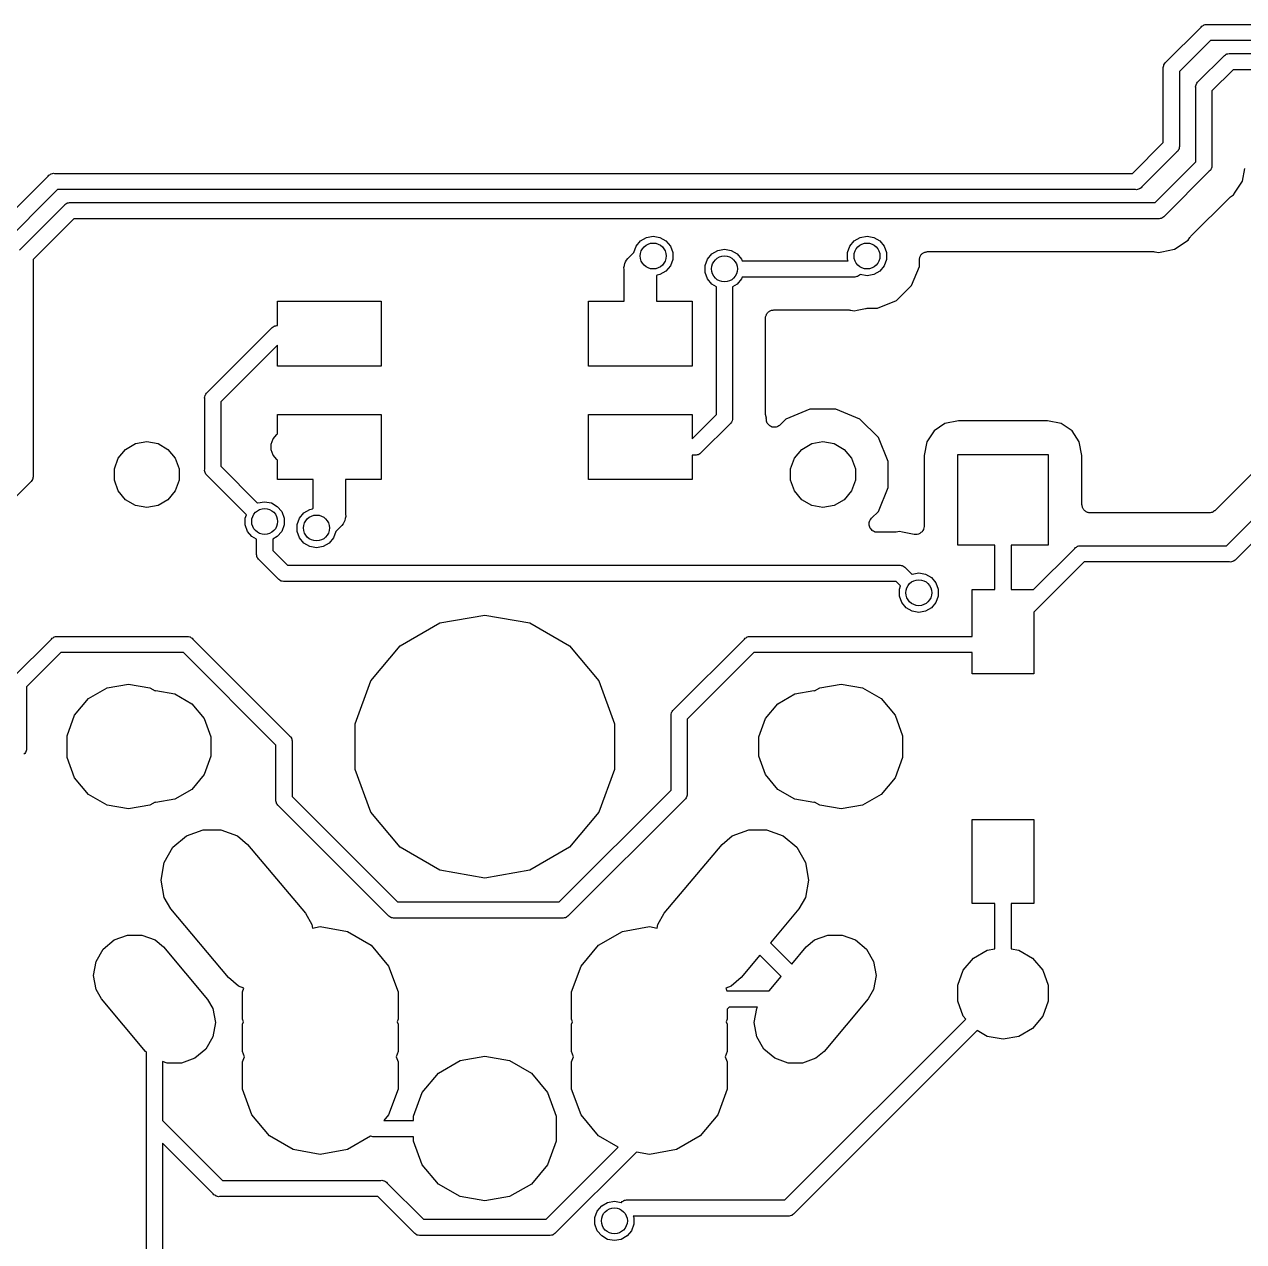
# Model space of a CAD drawing. Extents: x 61 to 194, y -153 to -61.
# Drawn here: x 100.89 to 119.71, y -80.02 to -61.22 of the extents above; entities that cross this region are included whole.
import ezdxf

# ---------------------------------------------------------------- set-up
doc = ezdxf.new("R2010")
doc.units = 0
doc.header["$MEASUREMENT"] = 0
doc.layers.add('BLACK', color=7, linetype='CONTINUOUS')

msp = doc.modelspace()

# ---------------------------------------------------------------- linework, layer by layer
at = {"layer": 'BLACK', "linetype": 'CONTINUOUS'}
for p, q in [((118.515, -61.8078), (119.058, -61.2655)), ((119.058, -61.2655), (119.068, -61.2528)), ((119.068, -61.2528), (119.083, -61.2445)), ((119.083, -61.2445), (119.096, -61.235)), ((119.096, -61.235), (119.102, -61.2335)), ((119.102, -61.2335), (119.107, -61.2307)), ((119.107, -61.2307), (119.123, -61.2278)), ((119.123, -61.2278), (119.139, -61.2236)), ((119.139, -61.2236), (119.155, -61.225)), ((119.155, -61.225), (134.645, -61.225)), ((119.202, -61.475), (118.725, -61.9518)), ((134.598, -61.475), (119.202, -61.475)), ((119.015, -62.1078), (119.408, -61.7155)), ((119.408, -61.7155), (119.418, -61.7028)), ((119.418, -61.7028), (119.433, -61.6945)), ((119.433, -61.6945), (119.446, -61.685)), ((119.446, -61.685), (119.452, -61.6835)), ((119.452, -61.6835), (119.457, -61.6807)), ((119.457, -61.6807), (119.473, -61.6778)), ((119.473, -61.6778), (119.489, -61.6736)), ((119.489, -61.6736), (119.505, -61.675)), ((119.505, -61.675), (134.395, -61.675)), ((118.474, -61.8889), (118.478, -61.8729)), ((118.475, -61.9055), (118.474, -61.8889)), ((118.475, -63.0482), (118.475, -61.9055)), ((118.478, -61.8729), (118.481, -61.8566)), ((118.481, -61.8566), (118.484, -61.8518)), ((118.484, -61.8518), (118.485, -61.8464)), ((118.485, -61.8464), (118.494, -61.8328)), ((118.494, -61.8328), (118.503, -61.8184)), ((118.503, -61.8184), (118.515, -61.8078)), ((119.552, -61.925), (119.225, -62.2518)), ((134.348, -61.925), (119.552, -61.925)), ((118.725, -61.9518), (118.725, -63.0945)), ((119.003, -62.1184), (119.015, -62.1078)), ((118.974, -62.1889), (118.978, -62.1729)), ((118.975, -62.2055), (118.974, -62.1889)), ((118.975, -63.3482), (118.975, -62.2055)), ((118.978, -62.1729), (118.981, -62.1566)), ((118.981, -62.1566), (118.984, -62.1518)), ((118.984, -62.1518), (118.985, -62.1464)), ((118.985, -62.1464), (118.994, -62.1328)), ((118.994, -62.1328), (119.003, -62.1184)), ((119.225, -62.2518), (119.225, -63.3946)), ((117.998, -63.525), (118.475, -63.0482)), ((118.685, -63.1922), (118.142, -63.7345)), ((118.697, -63.1816), (118.685, -63.1922)), ((118.706, -63.1672), (118.697, -63.1816)), ((118.715, -63.1536), (118.706, -63.1672)), ((118.716, -63.1482), (118.715, -63.1536)), ((118.719, -63.1434), (118.716, -63.1482)), ((118.722, -63.1271), (118.719, -63.1434)), ((118.726, -63.1111), (118.722, -63.1271)), ((118.725, -63.0945), (118.726, -63.1111)), ((118.348, -63.975), (118.975, -63.3482)), ((119.222, -63.4271), (119.219, -63.4434)), ((119.226, -63.4111), (119.222, -63.4271)), ((119.225, -63.3946), (119.226, -63.4111)), ((100.315, -64.5078), (101.258, -63.5655)), ((101.258, -63.5655), (101.268, -63.5528)), ((101.268, -63.5528), (101.283, -63.5445)), ((101.283, -63.5445), (101.296, -63.535)), ((101.296, -63.535), (101.302, -63.5335)), ((101.302, -63.5335), (101.307, -63.5307)), ((101.307, -63.5307), (101.323, -63.5278)), ((101.323, -63.5278), (101.339, -63.5236)), ((101.339, -63.5236), (101.355, -63.525)), ((101.355, -63.525), (117.998, -63.525)), ((119.185, -63.4922), (118.492, -64.1845)), ((119.197, -63.4816), (119.185, -63.4922)), ((119.206, -63.4672), (119.197, -63.4816)), ((119.215, -63.4536), (119.206, -63.4672)), ((119.216, -63.4482), (119.215, -63.4536)), ((119.219, -63.4434), (119.216, -63.4482)), ((119.696, -63.647), (119.735, -63.4501)), ((101.402, -63.775), (100.525, -64.6518)), ((118.045, -63.775), (101.402, -63.775)), ((118.061, -63.7764), (118.045, -63.775)), ((118.077, -63.7722), (118.061, -63.7764)), ((118.093, -63.7693), (118.077, -63.7722)), ((118.098, -63.7665), (118.093, -63.7693)), ((118.104, -63.765), (118.098, -63.7665)), ((118.117, -63.7555), (118.104, -63.765)), ((118.132, -63.7472), (118.117, -63.7555)), ((118.142, -63.7345), (118.132, -63.7472)), ((119.585, -63.8139), (119.696, -63.647)), ((101.518, -64.0028), (101.533, -63.9945)), ((101.533, -63.9945), (101.546, -63.985)), ((101.546, -63.985), (101.552, -63.9835)), ((101.552, -63.9835), (101.557, -63.9807)), ((101.557, -63.9807), (101.573, -63.9778)), ((101.573, -63.9778), (101.589, -63.9736)), ((101.589, -63.9736), (101.605, -63.975)), ((101.605, -63.975), (118.348, -63.975)), ((118.901, -64.4947), (119.495, -63.9005)), ((119.495, -63.9005), (119.505, -63.8934)), ((119.505, -63.8934), (119.514, -63.8847)), ((119.514, -63.8847), (119.556, -63.8564)), ((119.556, -63.8564), (119.585, -63.8139)), ((119.585, -63.8139), (119.585, -63.8139)), ((100.815, -64.7078), (101.508, -64.0155)), ((101.508, -64.0155), (101.518, -64.0028)), ((118.492, -64.1845), (118.482, -64.1972)), ((101.652, -64.225), (101.025, -64.8518)), ((118.395, -64.225), (101.652, -64.225)), ((118.411, -64.2264), (118.395, -64.225)), ((118.427, -64.2222), (118.411, -64.2264)), ((118.443, -64.2193), (118.427, -64.2222)), ((118.448, -64.2165), (118.443, -64.2193)), ((118.454, -64.215), (118.448, -64.2165)), ((118.467, -64.2055), (118.454, -64.215)), ((118.482, -64.1972), (118.467, -64.2055)), ((110.404, -64.5666), (110.496, -64.5137)), ((110.496, -64.5137), (110.6, -64.4954)), ((110.6, -64.4954), (110.704, -64.5137)), ((110.704, -64.5137), (110.796, -64.5666)), ((113.704, -64.5666), (113.796, -64.5137)), ((113.796, -64.5137), (113.9, -64.4954)), ((113.9, -64.4954), (114.004, -64.5137)), ((114.004, -64.5137), (114.096, -64.5666)), ((118.647, -64.6963), (118.856, -64.5564)), ((118.856, -64.5564), (118.885, -64.5139)), ((118.885, -64.5139), (118.893, -64.5049)), ((118.893, -64.5049), (118.901, -64.4947)), ((110.231, -64.8155), (110.3, -64.7461)), ((110.3, -64.7461), (110.336, -64.6477)), ((110.336, -64.6477), (110.404, -64.5666)), ((110.796, -64.5666), (110.864, -64.6477)), ((110.864, -64.6477), (110.9, -64.7471)), ((110.9, -64.7471), (110.9, -64.8529)), ((111.504, -64.7666), (111.596, -64.7137)), ((111.596, -64.7137), (111.7, -64.6954)), ((111.7, -64.6954), (111.804, -64.7137)), ((111.804, -64.7137), (111.896, -64.7666)), ((113.6, -64.7471), (113.636, -64.6477)), ((113.6, -64.8529), (113.6, -64.7471)), ((113.636, -64.6477), (113.704, -64.5666)), ((114.096, -64.5666), (114.164, -64.6477)), ((114.164, -64.6477), (114.2, -64.7471)), ((114.2, -64.7471), (114.2, -64.8529)), ((114.763, -64.7572), (114.771, -64.75)), ((114.771, -64.75), (114.782, -64.7462)), ((114.782, -64.7462), (114.792, -64.7407)), ((114.792, -64.7407), (114.803, -64.7387)), ((114.803, -64.7387), (114.813, -64.7349)), ((114.813, -64.7349), (114.824, -64.7349)), ((114.824, -64.7349), (114.835, -64.733)), ((114.835, -64.733), (118.325, -64.733)), ((118.325, -64.733), (118.337, -64.7352)), ((118.337, -64.7352), (118.35, -64.7354)), ((118.35, -64.7354), (118.4, -64.7454)), ((118.4, -64.7454), (118.45, -64.7354)), ((118.45, -64.7354), (118.647, -64.6963)), ((118.45, -64.7354), (118.45, -64.7354)), ((101.025, -64.8518), (101.025, -68.1946)), ((110.156, -64.9458), (110.161, -64.9132)), ((110.161, -64.9132), (110.167, -64.9035)), ((110.167, -64.9035), (110.17, -64.8927)), ((110.17, -64.8927), (110.189, -64.8655)), ((110.189, -64.8655), (110.206, -64.8368)), ((110.206, -64.8368), (110.231, -64.8155)), ((110.9, -64.8529), (110.864, -64.9523)), ((111.4, -64.9471), (111.436, -64.8477)), ((111.436, -64.8477), (111.504, -64.7666)), ((111.896, -64.7666), (111.964, -64.8477)), ((111.964, -64.8477), (111.974, -64.875)), ((111.974, -64.875), (113.608, -64.875)), ((113.608, -64.875), (113.6, -64.8529)), ((114.2, -64.8529), (114.164, -64.9523)), ((114.708, -64.86), (114.71, -64.8491)), ((114.708, -64.9607), (114.708, -64.86)), ((114.71, -64.8379), (114.714, -64.8275)), ((114.71, -64.8491), (114.71, -64.8379)), ((114.714, -64.8275), (114.716, -64.8166)), ((114.716, -64.8166), (114.721, -64.8069)), ((114.721, -64.8069), (114.725, -64.7965)), ((114.725, -64.7965), (114.732, -64.788)), ((114.732, -64.788), (114.738, -64.7784)), ((114.738, -64.7784), (114.746, -64.7712)), ((114.746, -64.7712), (114.753, -64.7627)), ((114.753, -64.7627), (114.763, -64.7572)), ((110.147, -64.9779), (110.156, -64.9458)), ((110.15, -65.0109), (110.147, -64.9779)), ((110.15, -65.5), (110.15, -65.0109)), ((110.659, -65.0942), (110.65, -65.1036)), ((110.65, -65.1036), (110.65, -65.5)), ((110.704, -65.0863), (110.659, -65.0942)), ((110.796, -65.0334), (110.704, -65.0863)), ((110.864, -64.9523), (110.796, -65.0334)), ((111.4, -65.0529), (111.4, -64.9471)), ((111.436, -65.1523), (111.4, -65.0529)), ((111.974, -65.125), (111.964, -65.1523)), ((113.695, -65.125), (111.974, -65.125)), ((113.711, -65.1264), (113.695, -65.125)), ((113.727, -65.1222), (113.711, -65.1264)), ((113.743, -65.1193), (113.727, -65.1222)), ((113.748, -65.1165), (113.743, -65.1193)), ((113.754, -65.115), (113.748, -65.1165)), ((113.767, -65.1055), (113.754, -65.115)), ((113.782, -65.0972), (113.767, -65.1055)), ((113.792, -65.0845), (113.782, -65.0972)), ((113.796, -65.0863), (113.792, -65.0843)), ((113.792, -65.0843), (113.792, -65.0845)), ((113.9, -65.1046), (113.796, -65.0863)), ((114.004, -65.0863), (113.9, -65.1046)), ((114.096, -65.0334), (114.004, -65.0863)), ((114.164, -64.9523), (114.096, -65.0334)), ((114.585, -65.2577), (114.708, -64.9607)), ((111.504, -65.2334), (111.436, -65.1523)), ((111.575, -65.2742), (111.504, -65.2334)), ((111.575, -67.2482), (111.575, -65.2742)), ((111.896, -65.2334), (111.825, -65.2742)), ((111.825, -65.2742), (111.825, -67.2946)), ((111.964, -65.1523), (111.896, -65.2334)), ((114.358, -65.485), (114.585, -65.2577)), ((104.8, -65.8745), (104.8, -65.5)), ((104.8, -65.5), (106.4, -65.5)), ((106.4, -65.5), (106.4, -66.5)), ((109.6, -66.5), (109.6, -65.5)), ((109.6, -65.5), (110.15, -65.5)), ((110.65, -65.5), (111.2, -65.5)), ((111.2, -65.5), (111.2, -66.5)), ((114.061, -65.608), (114.358, -65.485)), ((112.35, -65.6965), (112.357, -65.688)), ((112.357, -65.688), (112.363, -65.6784)), ((112.363, -65.6784), (112.371, -65.6712)), ((112.371, -65.6712), (112.378, -65.6627)), ((112.378, -65.6627), (112.388, -65.6572)), ((112.388, -65.6572), (112.396, -65.65)), ((112.396, -65.65), (112.407, -65.6462)), ((112.407, -65.6462), (112.417, -65.6407)), ((112.417, -65.6407), (112.428, -65.6387)), ((112.428, -65.6387), (112.438, -65.6349)), ((112.438, -65.6349), (112.449, -65.6349)), ((112.449, -65.6349), (112.46, -65.633)), ((112.46, -65.633), (113.625, -65.633)), ((113.625, -65.633), (113.637, -65.6352)), ((113.637, -65.6352), (113.65, -65.6354)), ((113.65, -65.6354), (113.7, -65.6454)), ((113.7, -65.6454), (113.75, -65.6354)), ((113.75, -65.6354), (113.876, -65.6104)), ((113.75, -65.6354), (113.75, -65.6354)), ((113.876, -65.6104), (113.888, -65.6102)), ((113.888, -65.6102), (113.901, -65.608)), ((113.901, -65.608), (114.061, -65.608)), ((104.752, -65.8835), (104.757, -65.8807)), ((104.757, -65.8807), (104.773, -65.8778)), ((104.773, -65.8778), (104.789, -65.8736)), ((104.789, -65.8736), (104.8, -65.8745)), ((112.333, -65.76), (112.335, -65.7491)), ((112.333, -67.2252), (112.333, -65.76)), ((112.335, -65.7379), (112.339, -65.7275)), ((112.335, -65.7491), (112.335, -65.7379)), ((112.339, -65.7275), (112.341, -65.7166)), ((112.341, -65.7166), (112.346, -65.7069)), ((112.346, -65.7069), (112.35, -65.6965)), ((103.715, -66.9077), (104.708, -65.9155)), ((104.708, -65.9155), (104.718, -65.9028)), ((104.718, -65.9028), (104.733, -65.8945)), ((104.733, -65.8945), (104.746, -65.885)), ((104.746, -65.885), (104.752, -65.8835)), ((104.8, -66.1768), (103.925, -67.0518)), ((104.8, -66.5), (104.8, -66.1768)), ((106.4, -66.5), (104.8, -66.5)), ((111.2, -66.5), (109.6, -66.5)), ((103.674, -66.9889), (103.678, -66.9729)), ((103.675, -67.0054), (103.674, -66.9889)), ((103.675, -68.0945), (103.675, -67.0054)), ((103.678, -66.9729), (103.681, -66.9566)), ((103.681, -66.9566), (103.684, -66.9518)), ((103.684, -66.9518), (103.685, -66.9464)), ((103.685, -66.9464), (103.694, -66.9328)), ((103.694, -66.9328), (103.703, -66.9184)), ((103.703, -66.9184), (103.715, -66.9077)), ((103.925, -67.0518), (103.925, -68.0482)), ((113.019, -67.167), (112.649, -67.3205)), ((113.421, -67.167), (113.019, -67.167)), ((113.791, -67.3205), (113.421, -67.167)), ((104.8, -67.5479), (104.8, -67.25)), ((104.8, -67.25), (106.4, -67.25)), ((106.4, -67.25), (106.4, -68.25)), ((109.6, -68.25), (109.6, -67.25)), ((109.6, -67.25), (111.2, -67.25)), ((111.2, -67.6232), (111.575, -67.2482)), ((111.2, -67.25), (111.2, -67.6232)), ((111.797, -67.3816), (111.785, -67.3922)), ((111.806, -67.3672), (111.797, -67.3816)), ((111.815, -67.3536), (111.806, -67.3672)), ((111.816, -67.3482), (111.815, -67.3536)), ((111.819, -67.3434), (111.816, -67.3482)), ((111.822, -67.3271), (111.819, -67.3434)), ((111.826, -67.3111), (111.822, -67.3271)), ((111.825, -67.2946), (111.826, -67.3111)), ((112.335, -67.2374), (112.333, -67.2252)), ((112.335, -67.2499), (112.335, -67.2374)), ((112.346, -67.3028), (112.335, -67.2499)), ((112.345, -67.3076), (112.346, -67.3028)), ((112.346, -67.3228), (112.345, -67.3076)), ((112.346, -67.338), (112.346, -67.3228)), ((112.348, -67.3446), (112.346, -67.338)), ((112.348, -67.3516), (112.348, -67.3446)), ((112.355, -67.3654), (112.348, -67.3516)), ((112.36, -67.3798), (112.355, -67.3654)), ((112.364, -67.3852), (112.36, -67.3798)), ((112.367, -67.3915), (112.364, -67.3852)), ((112.649, -67.3205), (112.561, -67.4085)), ((114.075, -67.604), (113.791, -67.3205)), ((115.103, -67.388), (114.935, -67.5003)), ((115.314, -67.3461), (115.103, -67.388)), ((116.686, -67.3461), (115.314, -67.3461)), ((116.897, -67.388), (116.686, -67.3461)), ((117.065, -67.5003), (116.897, -67.388)), ((104.73, -67.6231), (104.787, -67.5555)), ((104.787, -67.5555), (104.8, -67.5479)), ((111.785, -67.3922), (111.342, -67.8345)), ((112.378, -67.4023), (112.367, -67.3915)), ((112.387, -67.4142), (112.378, -67.4023)), ((112.393, -67.4178), (112.387, -67.4142)), ((112.398, -67.4227), (112.393, -67.4178)), ((112.412, -67.4292), (112.398, -67.4227)), ((112.425, -67.4371), (112.412, -67.4292)), ((112.432, -67.4384), (112.425, -67.4371)), ((112.438, -67.4414), (112.432, -67.4384)), ((112.453, -67.4427), (112.438, -67.4414)), ((112.468, -67.4457), (112.453, -67.4427)), ((112.475, -67.4446), (112.468, -67.4457)), ((112.482, -67.4452), (112.475, -67.4446)), ((112.497, -67.4413), (112.482, -67.4452)), ((112.512, -67.439), (112.497, -67.4413)), ((112.518, -67.4356), (112.512, -67.439)), ((112.525, -67.4338), (112.518, -67.4356)), ((112.537, -67.4251), (112.525, -67.4338)), ((112.551, -67.4177), (112.537, -67.4251)), ((112.555, -67.4125), (112.551, -67.4177)), ((112.561, -67.4085), (112.555, -67.4125)), ((114.935, -67.5003), (114.823, -67.6683)), ((117.177, -67.6683), (117.065, -67.5003)), ((102.454, -67.7861), (102.606, -67.6979)), ((102.606, -67.6979), (102.78, -67.6673)), ((102.78, -67.6673), (102.954, -67.6979)), ((102.954, -67.6979), (103.106, -67.7861)), ((104.7, -67.7059), (104.73, -67.6231)), ((104.7, -67.7941), (104.7, -67.7059)), ((112.894, -67.7861), (113.046, -67.6979)), ((113.046, -67.6979), (113.22, -67.6673)), ((113.22, -67.6673), (113.394, -67.6979)), ((113.394, -67.6979), (113.546, -67.7861)), ((114.228, -67.9745), (114.075, -67.604)), ((114.823, -67.6683), (114.781, -67.879)), ((117.219, -67.879), (117.177, -67.6683)), ((120.299, -67.7053), (119.275, -68.7298)), ((102.28, -68.0868), (102.34, -67.9211)), ((102.34, -67.9211), (102.454, -67.7861)), ((103.106, -67.7861), (103.22, -67.9211)), ((103.22, -67.9211), (103.28, -68.0868)), ((104.73, -67.8769), (104.7, -67.7941)), ((104.787, -67.9445), (104.73, -67.8769)), ((104.8, -67.9521), (104.787, -67.9445)), ((104.8, -68.25), (104.8, -67.9521)), ((111.245, -67.875), (111.2, -67.875)), ((111.2, -67.875), (111.2, -68.25)), ((111.261, -67.8764), (111.245, -67.875)), ((111.277, -67.8722), (111.261, -67.8764)), ((111.293, -67.8693), (111.277, -67.8722)), ((111.298, -67.8665), (111.293, -67.8693)), ((111.304, -67.865), (111.298, -67.8665)), ((111.317, -67.8555), (111.304, -67.865)), ((111.332, -67.8472), (111.317, -67.8555)), ((111.342, -67.8345), (111.332, -67.8472)), ((112.72, -68.0868), (112.78, -67.9211)), ((112.78, -67.9211), (112.894, -67.7861)), ((113.546, -67.7861), (113.66, -67.9211)), ((113.66, -67.9211), (113.72, -68.0868)), ((114.781, -67.879), (114.781, -68.9756)), ((115.301, -69.2635), (115.301, -67.8665)), ((115.301, -67.8665), (116.698, -67.8665)), ((116.698, -67.8665), (116.698, -69.2635)), ((117.219, -68.64), (117.219, -67.879)), ((102.28, -68.2632), (102.28, -68.0868)), ((103.28, -68.0868), (103.28, -68.2632)), ((103.674, -68.1111), (103.675, -68.0945)), ((103.678, -68.1271), (103.674, -68.1111)), ((103.681, -68.1434), (103.678, -68.1271)), ((103.925, -68.0482), (104.492, -68.6157)), ((112.72, -68.2632), (112.72, -68.0868)), ((113.72, -68.0868), (113.72, -68.2632)), ((114.228, -68.3755), (114.228, -67.9745)), ((119.448, -69.275), (120.708, -68.0155)), ((100.985, -68.2922), (100.425, -68.8518)), ((100.997, -68.2816), (100.985, -68.2922)), ((101.006, -68.2672), (100.997, -68.2816)), ((101.015, -68.2536), (101.006, -68.2672)), ((101.016, -68.2482), (101.015, -68.2536)), ((101.019, -68.2434), (101.016, -68.2482)), ((101.022, -68.2271), (101.019, -68.2434)), ((101.026, -68.2111), (101.022, -68.2271)), ((101.025, -68.1946), (101.026, -68.2111)), ((102.34, -68.4289), (102.28, -68.2632)), ((103.28, -68.2632), (103.22, -68.4289)), ((103.684, -68.1482), (103.681, -68.1434)), ((103.685, -68.1536), (103.684, -68.1482)), ((103.694, -68.1672), (103.685, -68.1536)), ((103.703, -68.1816), (103.694, -68.1672)), ((103.715, -68.1922), (103.703, -68.1816)), ((104.319, -68.7955), (103.715, -68.1922)), ((105.35, -68.25), (104.8, -68.25)), ((105.35, -68.6964), (105.35, -68.25)), ((106.4, -68.25), (105.85, -68.25)), ((105.85, -68.25), (105.85, -68.7891)), ((111.2, -68.25), (109.6, -68.25)), ((112.78, -68.4289), (112.72, -68.2632)), ((113.72, -68.2632), (113.66, -68.4289)), ((120.852, -68.225), (119.592, -69.4845)), ((102.454, -68.5639), (102.34, -68.4289)), ((103.22, -68.4289), (103.106, -68.5639)), ((112.894, -68.5639), (112.78, -68.4289)), ((113.66, -68.4289), (113.546, -68.5639)), ((114.075, -68.746), (114.228, -68.3755)), ((102.606, -68.6521), (102.454, -68.5639)), ((102.78, -68.6827), (102.606, -68.6521)), ((102.954, -68.6521), (102.78, -68.6827)), ((103.106, -68.5639), (102.954, -68.6521)), ((104.492, -68.6157), (104.496, -68.6137)), ((104.496, -68.6137), (104.6, -68.5954)), ((104.6, -68.5954), (104.704, -68.6137)), ((104.704, -68.6137), (104.796, -68.6666)), ((104.796, -68.6666), (104.864, -68.7477)), ((105.341, -68.7058), (105.35, -68.6964)), ((113.046, -68.6521), (112.894, -68.5639)), ((113.22, -68.6827), (113.046, -68.6521)), ((113.394, -68.6521), (113.22, -68.6827)), ((113.546, -68.5639), (113.394, -68.6521)), ((117.221, -68.6509), (117.219, -68.64)), ((117.221, -68.6621), (117.221, -68.6509)), ((117.225, -68.6725), (117.221, -68.6621)), ((117.227, -68.6834), (117.225, -68.6725)), ((117.232, -68.6931), (117.227, -68.6834)), ((117.236, -68.7035), (117.232, -68.6931)), ((117.243, -68.712), (117.236, -68.7035)), ((104.3, -68.8471), (104.319, -68.7955)), ((104.3, -68.9529), (104.3, -68.8471)), ((104.864, -68.7477), (104.9, -68.8471)), ((104.9, -68.8471), (104.9, -68.9529)), ((105.1, -68.9471), (105.136, -68.8477)), ((105.136, -68.8477), (105.204, -68.7666)), ((105.204, -68.7666), (105.296, -68.7137)), ((105.296, -68.7137), (105.341, -68.7058)), ((105.839, -68.8868), (105.833, -68.8965)), ((105.844, -68.8542), (105.839, -68.8868)), ((105.853, -68.8221), (105.844, -68.8542)), ((105.85, -68.7891), (105.853, -68.8221)), ((113.941, -68.9024), (113.945, -68.8863)), ((113.945, -68.8863), (113.948, -68.8818)), ((113.948, -68.8818), (113.95, -68.8765)), ((113.95, -68.8765), (113.961, -68.8638)), ((113.961, -68.8638), (113.97, -68.8502)), ((113.97, -68.8502), (114.075, -68.746)), ((117.249, -68.7216), (117.243, -68.712)), ((117.257, -68.7288), (117.249, -68.7216)), ((117.264, -68.7373), (117.257, -68.7288)), ((117.274, -68.7428), (117.264, -68.7373)), ((117.282, -68.75), (117.274, -68.7428)), ((117.293, -68.7538), (117.282, -68.75)), ((117.303, -68.7593), (117.293, -68.7538)), ((117.313, -68.7613), (117.303, -68.7593)), ((117.324, -68.7651), (117.313, -68.7613)), ((117.335, -68.7651), (117.324, -68.7651)), ((117.346, -68.767), (117.335, -68.7651)), ((119.185, -68.767), (117.346, -68.767)), ((119.191, -68.766), (119.185, -68.767)), ((119.196, -68.7665), (119.191, -68.766)), ((119.212, -68.7622), (119.196, -68.7665)), ((119.229, -68.7593), (119.212, -68.7622)), ((119.233, -68.7565), (119.229, -68.7593)), ((119.239, -68.7551), (119.233, -68.7565)), ((119.252, -68.7456), (119.239, -68.7551)), ((119.267, -68.7373), (119.252, -68.7456)), ((119.27, -68.733), (119.267, -68.7373)), ((119.275, -68.7298), (119.27, -68.733)), ((104.336, -69.0523), (104.3, -68.9529)), ((104.404, -69.1334), (104.336, -69.0523)), ((104.864, -69.0523), (104.796, -69.1334)), ((104.9, -68.9529), (104.864, -69.0523)), ((105.1, -69.0529), (105.1, -68.9471)), ((105.136, -69.1523), (105.1, -69.0529)), ((105.7, -69.0539), (105.664, -69.1523)), ((105.769, -68.9845), (105.7, -69.0539)), ((105.794, -68.9632), (105.769, -68.9845)), ((105.811, -68.9345), (105.794, -68.9632)), ((105.83, -68.9073), (105.811, -68.9345)), ((105.833, -68.8965), (105.83, -68.9073)), ((113.934, -68.9289), (113.935, -68.9235)), ((113.935, -68.9455), (113.934, -68.9289)), ((113.935, -68.9179), (113.941, -68.9024)), ((113.935, -68.9235), (113.935, -68.9179)), ((113.935, -68.9621), (113.935, -68.9455)), ((113.937, -68.9673), (113.935, -68.9621)), ((113.937, -68.9729), (113.937, -68.9673)), ((113.944, -68.9879), (113.937, -68.9729)), ((113.95, -69.0035), (113.944, -68.9879)), ((113.954, -69.0078), (113.95, -69.0035)), ((113.956, -69.0128), (113.954, -69.0078)), ((113.968, -69.0246), (113.956, -69.0128)), ((113.978, -69.0373), (113.968, -69.0246)), ((113.983, -69.0401), (113.978, -69.0373)), ((113.987, -69.044), (113.983, -69.0401)), ((114.002, -69.051), (113.987, -69.044)), ((114.017, -69.0593), (114.002, -69.051)), ((114.022, -69.0603), (114.017, -69.0593)), ((114.027, -69.0627), (114.022, -69.0603)), ((114.044, -69.0641), (114.027, -69.0627)), ((114.06, -69.067), (114.044, -69.0641)), ((114.325, -69.067), (114.06, -69.067)), ((114.337, -69.0648), (114.325, -69.067)), ((114.35, -69.0646), (114.337, -69.0648)), ((114.4, -69.0546), (114.35, -69.0646)), ((114.45, -69.0646), (114.4, -69.0546)), ((114.629, -69.1002), (114.45, -69.0646)), ((114.45, -69.0646), (114.45, -69.0646)), ((114.733, -69.0723), (114.718, -69.0856)), ((114.75, -69.0594), (114.733, -69.0723)), ((114.751, -69.0573), (114.75, -69.0582)), ((114.75, -69.0582), (114.75, -69.0594)), ((114.762, -69.0393), (114.751, -69.0573)), ((114.772, -69.0217), (114.762, -69.0393)), ((114.773, -69.0203), (114.772, -69.0217)), ((114.777, -68.9987), (114.773, -69.0191)), ((114.773, -69.0191), (114.773, -69.0203)), ((114.781, -68.9784), (114.777, -68.9987)), ((114.781, -68.9756), (114.781, -68.977)), ((114.781, -68.977), (114.781, -68.9784)), ((104.475, -69.1742), (104.404, -69.1334)), ((104.475, -69.3945), (104.475, -69.1742)), ((104.796, -69.1334), (104.725, -69.1742)), ((104.725, -69.1742), (104.725, -69.3482)), ((105.204, -69.2334), (105.136, -69.1523)), ((105.296, -69.2863), (105.204, -69.2334)), ((105.596, -69.2334), (105.504, -69.2863)), ((105.664, -69.1523), (105.596, -69.2334)), ((114.631, -69.1002), (114.629, -69.1002)), ((114.632, -69.1007), (114.631, -69.1002)), ((114.653, -69.1007), (114.632, -69.1007)), ((114.673, -69.1012), (114.653, -69.1007)), ((114.675, -69.1007), (114.673, -69.1012)), ((114.676, -69.1007), (114.675, -69.1007)), ((114.696, -69.0936), (114.676, -69.1007)), ((114.715, -69.087), (114.696, -69.0936)), ((114.716, -69.0861), (114.715, -69.087)), ((114.718, -69.0856), (114.716, -69.0861)), ((115.875, -69.2635), (115.301, -69.2635)), ((115.875, -69.95), (115.875, -69.2635)), ((116.698, -69.2635), (116.125, -69.2635)), ((116.125, -69.2635), (116.125, -69.95)), ((104.474, -69.4111), (104.475, -69.3945)), ((104.478, -69.4271), (104.474, -69.4111)), ((104.481, -69.4434), (104.478, -69.4271)), ((104.484, -69.4482), (104.481, -69.4434)), ((104.485, -69.4536), (104.484, -69.4482)), ((104.494, -69.4672), (104.485, -69.4536)), ((104.725, -69.3482), (104.952, -69.575)), ((105.4, -69.3046), (105.296, -69.2863)), ((105.504, -69.2863), (105.4, -69.3046)), ((116.473, -69.95), (117.108, -69.3155)), ((117.108, -69.3155), (117.118, -69.3028)), ((117.118, -69.3028), (117.133, -69.2945)), ((117.133, -69.2945), (117.146, -69.285)), ((117.146, -69.285), (117.152, -69.2835)), ((117.152, -69.2835), (117.157, -69.2807)), ((117.157, -69.2807), (117.173, -69.2778)), ((117.173, -69.2778), (117.189, -69.2736)), ((117.189, -69.2736), (117.205, -69.275)), ((117.205, -69.275), (119.448, -69.275)), ((104.503, -69.4816), (104.494, -69.4672)), ((104.515, -69.4922), (104.503, -69.4816)), ((104.808, -69.7845), (104.515, -69.4922)), ((104.952, -69.575), (114.395, -69.575)), ((114.395, -69.575), (114.411, -69.5736)), ((114.411, -69.5736), (114.427, -69.5778)), ((114.427, -69.5778), (114.443, -69.5807)), ((114.443, -69.5807), (114.448, -69.5835)), ((114.448, -69.5835), (114.454, -69.585)), ((114.454, -69.585), (114.467, -69.5945)), ((114.467, -69.5945), (114.482, -69.6028)), ((114.482, -69.6028), (114.492, -69.6155)), ((114.492, -69.6155), (114.592, -69.7157)), ((117.252, -69.525), (116.475, -70.3018)), ((119.495, -69.525), (117.252, -69.525)), ((119.511, -69.5264), (119.495, -69.525)), ((119.527, -69.5222), (119.511, -69.5264)), ((119.543, -69.5193), (119.527, -69.5222)), ((119.548, -69.5165), (119.543, -69.5193)), ((119.554, -69.515), (119.548, -69.5165)), ((119.567, -69.5055), (119.554, -69.515)), ((119.582, -69.4972), (119.567, -69.5055)), ((119.592, -69.4845), (119.582, -69.4972)), ((104.818, -69.7972), (104.808, -69.7845)), ((104.833, -69.8055), (104.818, -69.7972)), ((104.846, -69.815), (104.833, -69.8055)), ((104.852, -69.8165), (104.846, -69.815)), ((104.857, -69.8193), (104.852, -69.8165)), ((104.873, -69.8222), (104.857, -69.8193)), ((104.889, -69.8264), (104.873, -69.8222)), ((104.905, -69.825), (104.889, -69.8264)), ((114.348, -69.825), (104.905, -69.825)), ((114.419, -69.8955), (114.348, -69.825)), ((114.592, -69.7157), (114.596, -69.7137)), ((114.596, -69.7137), (114.7, -69.6954)), ((114.7, -69.6954), (114.804, -69.7137)), ((114.804, -69.7137), (114.896, -69.7666)), ((114.896, -69.7666), (114.964, -69.8477)), ((114.4, -69.9471), (114.419, -69.8955)), ((114.4, -70.0529), (114.4, -69.9471)), ((114.964, -69.8477), (115, -69.9471)), ((115, -69.9471), (115, -70.0529)), ((115.525, -70.675), (115.525, -69.95)), ((115.525, -69.95), (115.875, -69.95)), ((116.125, -69.95), (116.473, -69.95)), ((114.436, -70.1523), (114.4, -70.0529)), ((114.504, -70.2334), (114.436, -70.1523)), ((114.964, -70.1523), (114.896, -70.2334)), ((115, -70.0529), (114.964, -70.1523)), ((107.305, -70.4666), (108, -70.3441)), ((108, -70.3441), (108.695, -70.4666)), ((114.596, -70.2863), (114.504, -70.2334)), ((114.7, -70.3046), (114.596, -70.2863)), ((114.804, -70.2863), (114.7, -70.3046)), ((114.896, -70.2334), (114.804, -70.2863)), ((116.475, -70.3018), (116.475, -71.25)), ((106.695, -70.8193), (107.305, -70.4666)), ((108.695, -70.4666), (109.305, -70.8193)), ((100.715, -71.3078), (101.308, -70.7155)), ((101.308, -70.7155), (101.318, -70.7028)), ((101.318, -70.7028), (101.333, -70.6945)), ((101.333, -70.6945), (101.346, -70.685)), ((101.346, -70.685), (101.352, -70.6835)), ((101.352, -70.6835), (101.357, -70.6807)), ((101.357, -70.6807), (101.373, -70.6778)), ((101.373, -70.6778), (101.389, -70.6736)), ((101.389, -70.6736), (101.405, -70.675)), ((101.405, -70.675), (103.395, -70.675)), ((103.395, -70.675), (103.411, -70.6736)), ((103.411, -70.6736), (103.427, -70.6778)), ((103.427, -70.6778), (103.443, -70.6807)), ((103.443, -70.6807), (103.448, -70.6835)), ((103.448, -70.6835), (103.454, -70.685)), ((103.454, -70.685), (103.467, -70.6945)), ((103.467, -70.6945), (103.482, -70.7028)), ((103.482, -70.7028), (103.492, -70.7155)), ((103.492, -70.7155), (104.985, -72.2078)), ((110.915, -71.8078), (112.008, -70.7155)), ((112.008, -70.7155), (112.018, -70.7028)), ((112.018, -70.7028), (112.033, -70.6945)), ((112.033, -70.6945), (112.046, -70.685)), ((112.046, -70.685), (112.052, -70.6835)), ((112.052, -70.6835), (112.057, -70.6807)), ((112.057, -70.6807), (112.073, -70.6778)), ((112.073, -70.6778), (112.089, -70.6736)), ((112.089, -70.6736), (112.105, -70.675)), ((112.105, -70.675), (115.525, -70.675)), ((101.452, -70.925), (100.925, -71.4518)), ((103.348, -70.925), (101.452, -70.925)), ((104.775, -72.3518), (103.348, -70.925)), ((106.241, -71.3596), (106.695, -70.8193)), ((109.305, -70.8193), (109.759, -71.3596)), ((112.152, -70.925), (111.125, -71.9518)), ((115.525, -70.925), (112.152, -70.925)), ((115.525, -71.25), (115.525, -70.925)), ((116.475, -71.25), (115.525, -71.25)), ((100.925, -71.4518), (100.925, -72.3946)), ((101.88, -71.636), (102.17, -71.4685)), ((102.17, -71.4685), (102.5, -71.4103)), ((102.5, -71.4103), (102.83, -71.4685)), ((102.83, -71.4685), (102.909, -71.5139)), ((102.909, -71.5139), (102.92, -71.5119)), ((102.92, -71.5119), (103.215, -71.5639)), ((106, -72.0223), (106.241, -71.3596)), ((109.759, -71.3596), (110, -72.0223)), ((112.785, -71.5639), (113.08, -71.5119)), ((113.08, -71.5119), (113.091, -71.5139)), ((113.091, -71.5139), (113.17, -71.4685)), ((113.17, -71.4685), (113.5, -71.4103)), ((113.5, -71.4103), (113.83, -71.4685)), ((113.83, -71.4685), (114.12, -71.636)), ((101.665, -71.8927), (101.88, -71.636)), ((103.215, -71.5639), (103.475, -71.7138)), ((103.475, -71.7138), (103.667, -71.9434)), ((112.333, -71.9434), (112.525, -71.7138)), ((112.525, -71.7138), (112.785, -71.5639)), ((114.12, -71.636), (114.335, -71.8927)), ((101.55, -72.2075), (101.665, -71.8927)), ((110.874, -71.8889), (110.878, -71.8729)), ((110.875, -71.9055), (110.874, -71.8889)), ((110.875, -73.0482), (110.875, -71.9055)), ((110.878, -71.8729), (110.881, -71.8566)), ((110.881, -71.8566), (110.884, -71.8518)), ((110.884, -71.8518), (110.885, -71.8464)), ((110.885, -71.8464), (110.894, -71.8328)), ((110.894, -71.8328), (110.903, -71.8184)), ((110.903, -71.8184), (110.915, -71.8078)), ((114.335, -71.8927), (114.45, -72.2075)), ((103.667, -71.9434), (103.77, -72.2251)), ((106, -72.7277), (106, -72.0223)), ((110, -72.0223), (110, -72.7277)), ((111.125, -71.9518), (111.125, -73.0946)), ((112.23, -72.2251), (112.333, -71.9434)), ((101.55, -72.5425), (101.55, -72.2075)), ((103.77, -72.2251), (103.77, -72.5249)), ((104.985, -72.2078), (104.997, -72.2184)), ((104.997, -72.2184), (105.006, -72.2328)), ((105.006, -72.2328), (105.015, -72.2464)), ((105.015, -72.2464), (105.016, -72.2518)), ((105.016, -72.2518), (105.019, -72.2566)), ((105.019, -72.2566), (105.022, -72.2729)), ((105.022, -72.2729), (105.026, -72.2889)), ((112.23, -72.5249), (112.23, -72.2251)), ((114.45, -72.2075), (114.45, -72.5425)), ((100.906, -72.4672), (100.897, -72.4816)), ((100.915, -72.4536), (100.906, -72.4672)), ((100.916, -72.4483), (100.915, -72.4536)), ((100.919, -72.4434), (100.916, -72.4483)), ((100.922, -72.4271), (100.919, -72.4434)), ((100.926, -72.4111), (100.922, -72.4271)), ((100.925, -72.3946), (100.926, -72.4111)), ((104.775, -73.1945), (104.775, -72.3518)), ((105.026, -72.2889), (105.025, -72.3054)), ((105.025, -72.3054), (105.025, -73.1482)), ((100.897, -72.4816), (100.885, -72.4922)), ((101.665, -72.8573), (101.55, -72.5425)), ((103.77, -72.5249), (103.667, -72.8066)), ((112.333, -72.8066), (112.23, -72.5249)), ((114.45, -72.5425), (114.335, -72.8573)), ((103.667, -72.8066), (103.475, -73.0362)), ((106.241, -73.3904), (106, -72.7277)), ((110, -72.7277), (109.759, -73.3904)), ((112.525, -73.0362), (112.333, -72.8066)), ((101.88, -73.114), (101.665, -72.8573)), ((114.335, -72.8573), (114.12, -73.114)), ((102.17, -73.2815), (101.88, -73.114)), ((103.215, -73.1861), (102.92, -73.2381)), ((103.475, -73.0362), (103.215, -73.1861)), ((104.774, -73.2111), (104.775, -73.1945)), ((104.778, -73.2271), (104.774, -73.2111)), ((105.025, -73.1482), (106.652, -74.775)), ((109.148, -74.775), (110.875, -73.0482)), ((111.085, -73.1922), (109.292, -74.9845)), ((111.097, -73.1816), (111.085, -73.1922)), ((111.106, -73.1672), (111.097, -73.1816)), ((111.115, -73.1536), (111.106, -73.1672)), ((111.116, -73.1482), (111.115, -73.1536)), ((111.119, -73.1434), (111.116, -73.1482)), ((111.122, -73.1271), (111.119, -73.1434)), ((111.126, -73.1111), (111.122, -73.1271)), ((111.125, -73.0946), (111.126, -73.1111)), ((112.785, -73.1861), (112.525, -73.0362)), ((113.08, -73.2381), (112.785, -73.1861)), ((114.12, -73.114), (113.83, -73.2815)), ((102.5, -73.3397), (102.17, -73.2815)), ((102.83, -73.2815), (102.5, -73.3397)), ((102.909, -73.2361), (102.83, -73.2815)), ((102.92, -73.2381), (102.909, -73.2361)), ((104.781, -73.2434), (104.778, -73.2271)), ((104.784, -73.2482), (104.781, -73.2434)), ((104.785, -73.2536), (104.784, -73.2482)), ((104.794, -73.2672), (104.785, -73.2536)), ((104.803, -73.2816), (104.794, -73.2672)), ((104.815, -73.2922), (104.803, -73.2816)), ((106.508, -74.9845), (104.815, -73.2922)), ((106.695, -73.9307), (106.241, -73.3904)), ((109.759, -73.3904), (109.305, -73.9307)), ((113.091, -73.2361), (113.08, -73.2381)), ((113.17, -73.2815), (113.091, -73.2361)), ((113.5, -73.3397), (113.17, -73.2815)), ((113.83, -73.2815), (113.5, -73.3397)), ((115.525, -74.8), (115.525, -73.5)), ((115.525, -73.5), (116.475, -73.5)), ((116.475, -73.5), (116.475, -74.8)), ((103.185, -73.9304), (103.395, -73.7547)), ((103.395, -73.7547), (103.652, -73.6612)), ((103.652, -73.6612), (103.925, -73.6612)), ((103.925, -73.6612), (104.182, -73.7547)), ((104.182, -73.7547), (104.338, -73.8861)), ((111.662, -73.8861), (111.818, -73.7547)), ((111.818, -73.7547), (112.075, -73.6612)), ((112.075, -73.6612), (112.348, -73.6612)), ((112.348, -73.6612), (112.605, -73.7547)), ((112.605, -73.7547), (112.815, -73.9304)), ((103.049, -74.1671), (103.185, -73.9304)), ((104.338, -73.8861), (105.229, -74.9476)), ((107.305, -74.2834), (106.695, -73.9307)), ((109.305, -73.9307), (108.695, -74.2834)), ((110.771, -74.9476), (111.662, -73.8861)), ((112.815, -73.9304), (112.951, -74.1671)), ((103.001, -74.4362), (103.049, -74.1671)), ((108, -74.4059), (107.305, -74.2834)), ((108.695, -74.2834), (108, -74.4059)), ((112.951, -74.1671), (112.999, -74.4362)), ((103.049, -74.7054), (103.001, -74.4362)), ((112.999, -74.4362), (112.951, -74.7054)), ((103.151, -74.8824), (103.049, -74.7054)), ((112.951, -74.7054), (112.849, -74.8824)), ((104.042, -75.9439), (103.151, -74.8824)), ((106.652, -74.775), (109.148, -74.775)), ((112.849, -74.8824), (112.409, -75.407)), ((115.875, -74.8), (115.525, -74.8)), ((115.875, -75.4978), (115.875, -74.8)), ((116.475, -74.8), (116.125, -74.8)), ((116.125, -74.8), (116.125, -75.4978)), ((105.229, -74.9476), (105.331, -75.1246)), ((106.518, -74.9972), (106.508, -74.9845)), ((106.533, -75.0055), (106.518, -74.9972)), ((106.546, -75.015), (106.533, -75.0055)), ((106.552, -75.0165), (106.546, -75.015)), ((106.557, -75.0193), (106.552, -75.0165)), ((106.573, -75.0222), (106.557, -75.0193)), ((106.589, -75.0264), (106.573, -75.0222)), ((106.605, -75.025), (106.589, -75.0264)), ((109.195, -75.025), (106.605, -75.025)), ((109.211, -75.0264), (109.195, -75.025)), ((109.227, -75.0222), (109.211, -75.0264)), ((109.243, -75.0193), (109.227, -75.0222)), ((109.248, -75.0165), (109.243, -75.0193)), ((109.254, -75.015), (109.248, -75.0165)), ((109.267, -75.0055), (109.254, -75.015)), ((109.282, -74.9972), (109.267, -75.0055)), ((109.292, -74.9845), (109.282, -74.9972)), ((110.669, -75.1246), (110.771, -74.9476)), ((102.277, -75.3615), (102.484, -75.2861)), ((102.484, -75.2861), (102.705, -75.2861)), ((102.705, -75.2861), (102.912, -75.3615)), ((105.331, -75.1246), (105.341, -75.1775)), ((105.341, -75.1775), (105.46, -75.1565)), ((105.46, -75.1565), (105.877, -75.23)), ((105.877, -75.23), (106.243, -75.4416)), ((109.757, -75.4416), (110.123, -75.23)), ((110.123, -75.23), (110.54, -75.1565)), ((110.54, -75.1565), (110.659, -75.1775)), ((110.659, -75.1775), (110.669, -75.1246)), ((113.088, -75.3615), (113.295, -75.2861)), ((113.295, -75.2861), (113.516, -75.2861)), ((113.516, -75.2861), (113.723, -75.3615)), ((102.109, -75.5032), (102.277, -75.3615)), ((102.912, -75.3615), (103.038, -75.4675)), ((103.038, -75.4675), (103.719, -76.279)), ((106.243, -75.4416), (106.515, -75.7657)), ((109.485, -75.7657), (109.757, -75.4416)), ((112.409, -75.407), (112.737, -75.7352)), ((112.737, -75.7352), (112.962, -75.4675)), ((112.962, -75.4675), (113.088, -75.3615)), ((113.723, -75.3615), (113.891, -75.5032)), ((101.998, -75.6941), (102.109, -75.5032)), ((112.248, -75.5993), (111.958, -75.9439)), ((112.576, -75.9275), (112.248, -75.5993)), ((113.891, -75.5032), (114.002, -75.6941)), ((115.386, -75.8304), (115.544, -75.6417)), ((115.544, -75.6417), (115.757, -75.5185)), ((115.757, -75.5185), (115.875, -75.4978)), ((116.125, -75.4978), (116.243, -75.5185)), ((116.243, -75.5185), (116.456, -75.6417)), ((116.456, -75.6417), (116.614, -75.8304)), ((101.96, -75.9111), (101.998, -75.6941)), ((106.515, -75.7657), (106.66, -76.1634)), ((109.34, -76.1634), (109.485, -75.7657)), ((114.002, -75.6941), (114.04, -75.9111)), ((115.301, -76.0618), (115.386, -75.8304)), ((116.614, -75.8304), (116.698, -76.0618)), ((101.998, -76.1282), (101.96, -75.9111)), ((104.198, -76.0753), (104.042, -75.9439)), ((111.958, -75.9439), (111.802, -76.0753)), ((112.389, -76.15), (112.576, -75.9275)), ((114.04, -75.9111), (114.002, -76.1282)), ((102.081, -76.271), (101.998, -76.1282)), ((104.281, -76.1054), (104.198, -76.0753)), ((104.26, -76.1634), (104.281, -76.1054)), ((104.26, -76.5866), (104.26, -76.1634)), ((106.66, -76.1634), (106.66, -76.5866)), ((109.34, -76.5866), (109.34, -76.1634)), ((111.802, -76.0753), (111.719, -76.1054)), ((111.719, -76.1054), (111.735, -76.15)), ((111.735, -76.15), (112.389, -76.15)), ((114.002, -76.1282), (113.919, -76.271)), ((115.301, -76.3082), (115.301, -76.0618)), ((116.698, -76.0618), (116.698, -76.3082)), ((102.762, -77.0825), (102.081, -76.271)), ((103.719, -76.279), (103.802, -76.4218)), ((103.802, -76.4218), (103.84, -76.6389)), ((111.772, -76.4), (111.74, -76.4318)), ((112.211, -76.4), (111.772, -76.4)), ((112.16, -76.6389), (112.198, -76.4218)), ((112.198, -76.4218), (112.211, -76.4)), ((113.919, -76.271), (113.238, -77.0825)), ((115.386, -76.5396), (115.301, -76.3082)), ((116.698, -76.3082), (116.614, -76.5396)), ((104.274, -76.625), (104.26, -76.5866)), ((106.66, -76.5866), (106.646, -76.625)), ((109.354, -76.625), (109.34, -76.5866)), ((111.74, -76.5866), (111.726, -76.625)), ((111.74, -76.4318), (111.74, -76.5866)), ((112.633, -79.375), (115.424, -76.5847)), ((115.424, -76.5847), (115.386, -76.5396)), ((116.614, -76.5396), (116.456, -76.7283)), ((103.84, -76.6389), (103.802, -76.8559)), ((104.26, -76.6634), (104.274, -76.625)), ((104.26, -77.0866), (104.26, -76.6634)), ((106.646, -76.625), (106.66, -76.6634)), ((106.66, -76.6634), (106.66, -77.0866)), ((109.34, -76.6634), (109.354, -76.625)), ((109.34, -77.0866), (109.34, -76.6634)), ((111.726, -76.625), (111.74, -76.6634)), ((111.74, -76.6634), (111.74, -77.0866)), ((112.198, -76.8559), (112.16, -76.6389)), ((115.601, -76.761), (112.777, -79.5845)), ((115.757, -76.8515), (115.601, -76.761)), ((116.456, -76.7283), (116.243, -76.8515)), ((103.802, -76.8559), (103.691, -77.0468)), ((112.309, -77.0468), (112.198, -76.8559)), ((116, -76.8943), (115.757, -76.8515)), ((116.243, -76.8515), (116, -76.8943)), ((102.775, -77.0937), (102.762, -77.0825)), ((102.775, -78.1945), (102.775, -77.0937)), ((103.691, -77.0468), (103.523, -77.1885)), ((104.289, -77.165), (104.26, -77.0866)), ((104.26, -77.2434), (104.289, -77.165)), ((106.66, -77.0866), (106.631, -77.165)), ((106.631, -77.165), (106.66, -77.2434)), ((107.618, -77.2254), (108, -77.158)), ((108, -77.158), (108.382, -77.2254)), ((109.369, -77.165), (109.34, -77.0866)), ((109.34, -77.2434), (109.369, -77.165)), ((111.74, -77.0866), (111.711, -77.165)), ((111.711, -77.165), (111.74, -77.2434)), ((112.477, -77.1885), (112.309, -77.0468)), ((113.238, -77.0825), (113.112, -77.1885)), ((103.095, -77.2639), (103.025, -77.2383)), ((103.025, -77.2383), (103.025, -78.1482)), ((103.316, -77.2639), (103.095, -77.2639)), ((103.523, -77.1885), (103.316, -77.2639)), ((104.26, -77.6666), (104.26, -77.2434)), ((106.66, -77.2434), (106.66, -77.6666)), ((107.282, -77.4194), (107.618, -77.2254)), ((108.382, -77.2254), (108.718, -77.4194)), ((109.34, -77.6666), (109.34, -77.2434)), ((111.74, -77.2434), (111.74, -77.6666)), ((112.684, -77.2639), (112.477, -77.1885)), ((112.905, -77.2639), (112.684, -77.2639)), ((113.112, -77.1885), (112.905, -77.2639)), ((107.033, -77.7165), (107.282, -77.4194)), ((108.718, -77.4194), (108.967, -77.7165)), ((104.405, -78.0643), (104.26, -77.6666)), ((106.66, -77.6666), (106.515, -78.0643)), ((106.9, -78.081), (107.033, -77.7165)), ((108.967, -77.7165), (109.1, -78.081)), ((109.485, -78.0643), (109.34, -77.6666)), ((111.74, -77.6666), (111.595, -78.0643)), ((104.677, -78.3884), (104.405, -78.0643)), ((106.515, -78.0643), (106.443, -78.15)), ((106.9, -78.15), (106.9, -78.081)), ((109.1, -78.081), (109.1, -78.469)), ((109.757, -78.3884), (109.485, -78.0643)), ((111.595, -78.0643), (111.323, -78.3884)), ((102.774, -78.2111), (102.775, -78.1945)), ((102.775, -78.2165), (102.774, -78.2111)), ((102.775, -85.0482), (102.775, -78.2165)), ((103.025, -78.1482), (103.952, -79.075)), ((106.443, -78.15), (106.9, -78.15)), ((105.043, -78.6), (104.677, -78.3884)), ((106.235, -78.3933), (105.877, -78.6)), ((106.237, -78.3943), (106.235, -78.3933)), ((106.253, -78.3972), (106.237, -78.3943)), ((106.269, -78.4014), (106.253, -78.3972)), ((106.285, -78.4), (106.269, -78.4014)), ((106.9, -78.4), (106.285, -78.4)), ((106.9, -78.469), (106.9, -78.4)), ((107.033, -78.8335), (106.9, -78.469)), ((109.1, -78.469), (108.967, -78.8335)), ((110.06, -78.5634), (109.757, -78.3884)), ((111.323, -78.3884), (110.957, -78.6)), ((103.808, -79.2845), (103.025, -78.5018)), ((103.025, -78.5018), (103.025, -85.0945)), ((105.46, -78.6735), (105.043, -78.6)), ((105.877, -78.6), (105.46, -78.6735)), ((108.948, -79.675), (110.06, -78.5634)), ((110.339, -78.638), (109.092, -79.8845)), ((110.54, -78.6735), (110.339, -78.638)), ((110.957, -78.6), (110.54, -78.6735)), ((107.282, -79.1306), (107.033, -78.8335)), ((108.967, -78.8335), (108.718, -79.1306)), ((103.952, -79.075), (106.395, -79.075)), ((106.395, -79.075), (106.411, -79.0736)), ((106.411, -79.0736), (106.427, -79.0778)), ((106.427, -79.0778), (106.443, -79.0807)), ((106.443, -79.0807), (106.448, -79.0835)), ((106.448, -79.0835), (106.454, -79.085)), ((106.454, -79.085), (106.467, -79.0945)), ((106.467, -79.0945), (106.482, -79.1028)), ((106.482, -79.1028), (106.492, -79.1155)), ((106.492, -79.1155), (107.052, -79.675)), ((107.618, -79.3246), (107.282, -79.1306)), ((108.718, -79.1306), (108.382, -79.3246)), ((103.818, -79.2972), (103.808, -79.2845)), ((103.833, -79.3055), (103.818, -79.2972)), ((103.846, -79.315), (103.833, -79.3055)), ((103.852, -79.3165), (103.846, -79.315)), ((103.857, -79.3193), (103.852, -79.3165)), ((103.873, -79.3222), (103.857, -79.3193)), ((103.889, -79.3264), (103.873, -79.3222)), ((103.905, -79.325), (103.889, -79.3264)), ((106.348, -79.325), (103.905, -79.325)), ((106.908, -79.8845), (106.348, -79.325)), ((108, -79.392), (107.618, -79.3246)), ((108.382, -79.3246), (108, -79.392)), ((109.804, -79.4666), (109.896, -79.4137)), ((109.896, -79.4137), (110, -79.3954)), ((110, -79.3954), (110.104, -79.4137)), ((110.104, -79.4137), (110.108, -79.4157)), ((110.108, -79.4155), (110.118, -79.4028)), ((110.108, -79.4157), (110.108, -79.4155)), ((110.118, -79.4028), (110.133, -79.3945)), ((110.133, -79.3945), (110.146, -79.385)), ((110.146, -79.385), (110.152, -79.3835)), ((110.152, -79.3835), (110.157, -79.3807)), ((110.157, -79.3807), (110.173, -79.3778)), ((110.173, -79.3778), (110.189, -79.3736)), ((110.189, -79.3736), (110.205, -79.375)), ((110.205, -79.375), (112.633, -79.375)), ((109.7, -79.6471), (109.736, -79.5477)), ((109.736, -79.5477), (109.804, -79.4666)), ((112.712, -79.6222), (112.696, -79.6264)), ((112.728, -79.6193), (112.712, -79.6222)), ((112.733, -79.6165), (112.728, -79.6193)), ((112.739, -79.615), (112.733, -79.6165)), ((112.752, -79.6055), (112.739, -79.615)), ((112.767, -79.5972), (112.752, -79.6055)), ((112.777, -79.5845), (112.767, -79.5972)), ((107.052, -79.675), (108.948, -79.675)), ((109.7, -79.7529), (109.7, -79.6471)), ((109.736, -79.8523), (109.7, -79.7529)), ((110.3, -79.7529), (110.264, -79.8523)), ((112.68, -79.625), (110.292, -79.625)), ((110.292, -79.625), (110.3, -79.6471)), ((110.3, -79.6471), (110.3, -79.7529)), ((112.696, -79.6264), (112.68, -79.625)), ((106.918, -79.8972), (106.908, -79.8845)), ((106.933, -79.9055), (106.918, -79.8972)), ((106.946, -79.915), (106.933, -79.9055)), ((106.952, -79.9165), (106.946, -79.915)), ((106.957, -79.9193), (106.952, -79.9165)), ((106.973, -79.9222), (106.957, -79.9193)), ((106.989, -79.9264), (106.973, -79.9222)), ((107.005, -79.925), (106.989, -79.9264)), ((108.995, -79.925), (107.005, -79.925)), ((109.011, -79.9264), (108.995, -79.925)), ((109.027, -79.9222), (109.011, -79.9264)), ((109.043, -79.9193), (109.027, -79.9222)), ((109.048, -79.9165), (109.043, -79.9193)), ((109.054, -79.915), (109.048, -79.9165)), ((109.067, -79.9055), (109.054, -79.915)), ((109.082, -79.8972), (109.067, -79.9055)), ((109.092, -79.8845), (109.082, -79.8972)), ((109.804, -79.9334), (109.736, -79.8523)), ((109.896, -79.9863), (109.804, -79.9334)), ((110, -80.0046), (109.896, -79.9863)), ((110.104, -79.9863), (110, -80.0046)), ((110.196, -79.9334), (110.104, -79.9863)), ((110.264, -79.8523), (110.196, -79.9334))]:
    msp.add_line(p, q, dxfattribs=at)
at = {"layer": 'BLACK'}
for centre in [(110.6, -64.8), (113.9, -64.8), (111.7, -65), (104.6, -68.9), (105.4, -69), (114.7, -70), (110, -79.7)]:
    msp.add_circle(centre, 0.2, dxfattribs=at)

doc.saveas('drawing.dxf')
